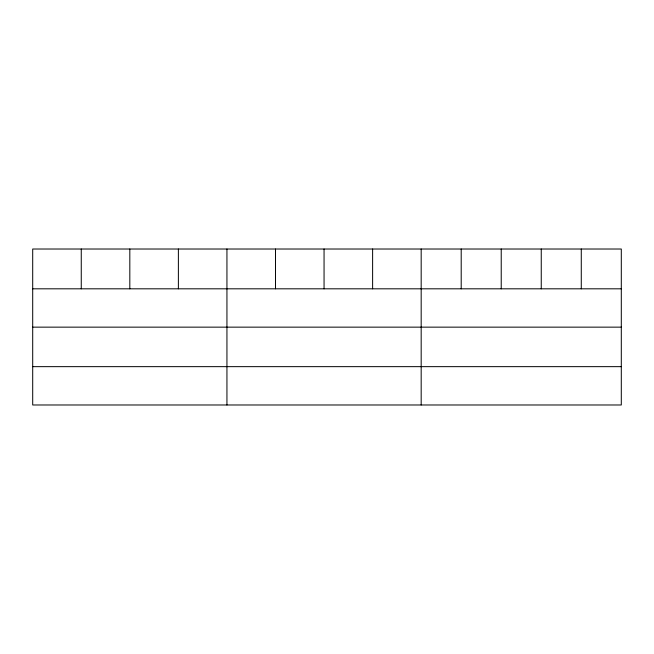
<?xml version="1.0" encoding="UTF-8"?>
<svg xmlns="http://www.w3.org/2000/svg" width="654" height="654" viewBox="0 0 654 654"><rect width="100%" height="100%" fill="white"/><g stroke="black" fill="none" stroke-linecap="round" stroke-linejoin="round"><path stroke-width="0.98" d="M621.3 327.147L621.3 249.019L32.7 249.019L32.7 404.981L621.3 404.981L621.3 327.147L32.7 327.147M32.7 288.815L621.3 288.815M32.7 366.649L621.3 366.649M581.275 249.019L581.275 288.815M541.25 249.019L541.25 288.815M501.226 249.019L501.226 288.815M461.201 249.019L461.201 288.815M421.176 249.019L421.176 404.981M372.617 249.019L372.617 288.815M324.057 249.019L324.057 288.815M275.498 249.019L275.498 288.815M226.938 249.019L226.938 404.981M178.379 249.019L178.379 288.815M129.819 249.019L129.819 288.815M81.26 249.019L81.26 288.815"/></g></svg>
